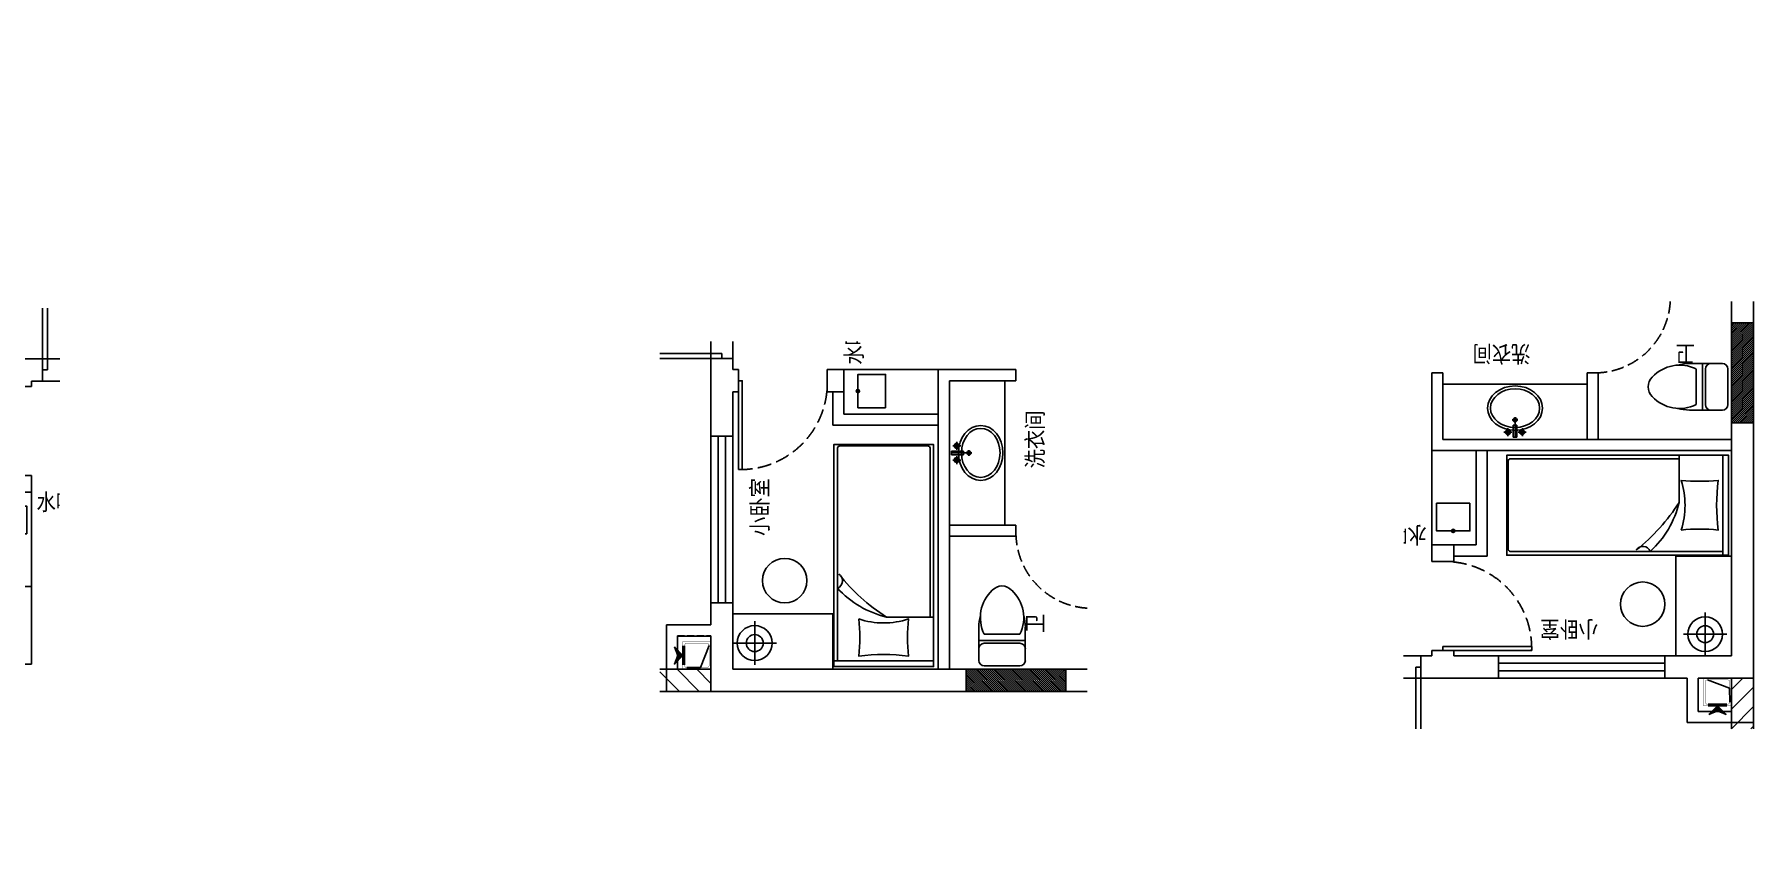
# Model space of a CAD drawing. Extents: x 468514 to 728049, y -74127 to 69080.
# Drawn here: x 584928 to 600420, y -61546 to -54246 of the extents above; entities that cross this region are included whole.
import ezdxf
from ezdxf.xclip import XClip

# ---------------------------------------------------------------- set-up
doc = ezdxf.new("R2010")
doc.units = 0
doc.header["$LTSCALE"] = 500
doc.header["$MEASUREMENT"] = 0
doc.header["$XCLIPFRAME"] = 0
doc.linetypes.add('DASH', pattern=[0.35, 0.25, -0.1])
for name, color, linetype in [('Door 门', 107, 'Continuous'), ('E 立面标注尺寸', 9, 'Continuous'), ('P-Furniture 家具', 153, 'Continuous'), ('P-N wall 新建隔墙', 241, 'Continuous'), ('P-O wall 原始墙体', 245, 'Continuous'), ('P-Stair 楼梯（原建筑设备）', 159, 'Continuous'), ('P-Text  平面文字', 9, 'Continuous'), ('P-Ware 洁具', 153, 'Continuous'), ('P-window 窗', 107, 'Continuous'), ('WALL', 9, 'Continuous')]:
    doc.layers.add(name, color=color, linetype=linetype)
doc.styles.add('PDC DIM', font='PMingLiU-ExtB.ttf', dxfattribs={"width": 0.85})

# ---------------------------------------------------------------- blocks, each defined once
blk = doc.blocks.new('A$C7BB304D7')
blk.add_hatch(color=256).paths.add_polyline_path([(127, 77), (204, 0), (126, 32), (49, 0)])
at = {"linetype": 'DASH', "ltscale": 0.5}
for p, q in [((2, 330), (2, 30)), ((302, 330), (2, 330)), ((302, 30), (302, 330)), ((2, 30), (302, 30))]:
    blk.add_line(p, q, dxfattribs=at)
for p, q in [((42, 95), (212, 95)), ((42, 80), (212, 80))]:
    blk.add_line(p, q)
at = {"const_width": 3}
blk.add_lwpolyline([(2, 80), (2, 330), (252, 330), (252, 80), (212, 80), (212, 95), (217, 95, 0.414214), (237, 115), (237, 295, 0.414214), (217, 315), (37, 315, 0.414214), (17, 295), (17, 115, 0.414214), (37, 95), (42, 95), (42, 80)], format="xyb", close=True, dxfattribs=at)
blk.add_lwpolyline([(17, 115), (19, 239), (217, 315)])
blk.add_lwpolyline([(204, 3), (126, 34), (49, 3), (127, 80)], close=True)
blk = doc.blocks.new('$DorLib2D$00000001')
for p, q in [((0.45, 0.975), (0.5, 0.975)), ((0.45, 0), (0.45, 0.975)), ((0.5, 0), (0.5, 0.975)), ((0.5, 0), (0.45, 0))]:
    blk.add_line(p, q)
at = {"lineweight": 13}
blk.add_arc((0.475, 0), 0.975, 91.4693, 180, dxfattribs=at)
blk = doc.blocks.new('$WINLIB2D$00000001')
at = {"color": 0}
for points in [[(-0.5, 0.5), (-0.5, -0.5)], [(-0.5, 0.5), (0.5, 0.5)], [(0.5, -0.5), (0.5, 0.5)], [(0.5, 0.167), (-0.5, 0.167)], [(0.5, -0.167), (-0.5, -0.167)], [(-0.5, -0.5), (0.5, -0.5)]]:
    blk.add_lwpolyline(points, dxfattribs=at)
blk = doc.blocks.new('A$C437E590E')
at = {"color": 8, "linetype": 'ByBlock'}
for p, q in [((243, 462), (164, 462)), ((202, 422), (202, 501)), ((275, 313), (275, 510)), ((275, 368), (275, 312)), ((306, 462), (386, 462)), ((347, 422), (347, 501)), ((247, 340), (303, 340))]:
    blk.add_line(p, q, dxfattribs=at)
at = {"linetype": 'ByBlock'}
for p, q in [((257, 393), (257, 514)), ((293, 514), (257, 514)), ((293, 393), (257, 393)), ((293, 514), (293, 393))]:
    blk.add_line(p, q, dxfattribs=at)
for centre, radius in [((204, 462), 25), ((204, 462), 17.9), ((346, 462), 25), ((346, 462), 17.9)]:
    blk.add_circle(centre, radius, dxfattribs=at)
at = {"color": 8, "linetype": 'ByBlock'}
for radius in [19.5, 11.9]:
    blk.add_circle((275, 340), radius, dxfattribs=at)
at = {"linetype": 'ByBlock'}
blk.add_ellipse((275, 222), major_axis=(-275, 0), ratio=0.809091, dxfattribs=at)
at = {"color": 8, "linetype": 'ByBlock'}
blk.add_ellipse((275, 222), major_axis=(-246, 0), ratio=0.786583, dxfattribs=at)
blk = doc.blocks.new('asdfsdafa3')
for p, q in [((201554, -49577), (201554, -49256)), ((201603, -49207), (201707, -49207)), ((201707, -49207), (201901, -49207)), ((201757, -49256), (201757, -49577)), ((201782, -49207), (201782, -49627)), ((201839, -49256), (201839, -49577)), ((201603, -49627), (201707, -49627)), ((201707, -49627), (201901, -49627))]:
    blk.add_line(p, q)
for centre, radius, start, end in [((201603, -49256), 49.5, 90, 180), ((201707, -49256), 49.5, 0, 90), ((201988, -49558), 337, 42.8306, 116.2777), ((201885, -49706), 500, 75.8795, 88.2029), ((202157, -49416), 116, 359.4502, 47.9126), ((202157, -49418), 116, 312.0874, 0.5498), ((201988, -49275), 337, 243.7223, 317.1694), ((201603, -49577), 49.5, 180, 270), ((201707, -49577), 49.5, 270, 0), ((201885, -49127), 500, 271.7971, 284.1205)]:
    blk.add_arc(centre, radius, start, end)
blk = doc.blocks.new('fffg')
blk.add_lwpolyline([(143, 670), (109, 670), (109, -130), (143, -130)], close=True)
at = {"color": 8, "linetype": 'DASH'}
blk.add_arc((123, -110), 780, 88.5421, 181.4579, dxfattribs=at)
blk = doc.blocks.new('A$C63015256')
at = {"layer": 'P-O wall 原始墙体'}
h = blk.add_hatch(dxfattribs=at)
h.set_pattern_fill('普通砖', color=256, scale=50, style=0)
h.set_pattern_definition([(45, (-208763.56, 105476.7), (-88.38838, 88.38838), [])])
h.paths.add_polyline_path([(2152.1, 10596.3), (2152.1, 9096.3), (2352.1, 9096.3), (2352.1, 10596.3)])
h = blk.add_hatch(dxfattribs=at)
h.set_pattern_fill('ANSI31', color=256, scale=100, style=0)
h.set_pattern_definition([(45, (-208763.564, 105386.938), (-8.83883476, 8.83883476), [])])
h.paths.add_polyline_path([(2352.1, 6796.3), (2152.1, 6796.3), (2152.1, 5896.3), (2352.1, 5896.3)])
at = {"layer": 'P-Furniture 家具', "color": 8}
for p, q in [((2588.7, 8896.8), (2588.7, 8504.1)), ((2785, 8700.4), (2392.3, 8700.4)), ((4344.9, 7954.3), (2429.5, 7954.3)), ((4364.9, 7143.4), (4364.9, 7930.3)), ((2823.4, 7512.6), (2823.4, 7088.5)), ((2823.4, 7119.4), (4344.9, 7119.4))]:
    blk.add_line(p, q, dxfattribs=at)
at = {"layer": 'P-Furniture 家具'}
for p, q in [((2852.1, 8896.3), (2852.1, 7996.3)), ((2852.1, 7996.3), (2352.1, 7996.3)), ((2429.5, 7088.5), (2429.5, 7988.5)), ((5052.1, 7896.3), (5052.1, 7046.3))]:
    blk.add_line(p, q, dxfattribs=at)
at = {"layer": 'P-Furniture 家具', "linetype": 'ByBlock'}
blk.add_line((3652.1, 6446.3), (4952.1, 6446.3), dxfattribs=at)
at = {"layer": 'P-Furniture 家具'}
for points in [[(2377.1, 7988.5), (4377.1, 7988.5), (4377.1, 7088.5), (2377.1, 7088.5)], [(4708.6, 7520.3), (5008.6, 7520.3), (5008.6, 7770.3), (4708.6, 7770.3)]]:
    blk.add_lwpolyline(points, close=True, dxfattribs=at)
at = {"layer": 'P-Furniture 家具', "color": 8}
blk.add_lwpolyline([(2805.6, 7763, -0.0585956), (2471.4, 7763, -0.0629705), (2471.4, 7314.4, -0.052163), (2805.6, 7314.4, -0.1589439)], format="xyb", close=True, dxfattribs=at)
for centre, radius in [((2588.7, 8700.4), 157), ((2588.7, 8700.4), 76.4), ((3151.4, 8430.1), 200)]:
    blk.add_circle(centre, radius, dxfattribs=at)
at = {"layer": 'P-Furniture 家具'}
blk.add_circle((4858.6, 7770.3), 15, dxfattribs=at)
at = {"layer": 'P-Furniture 家具', "color": 8}
for centre, radius, start, end in [((3668.4, 7312.1), 868.5, 132.31328, 166.65159), ((4270.5, 6596.9), 1712.5, 128.28696, 147.67208), ((3150, 7979.8), 71, 201.06587, 326.83428)]:
    blk.add_arc(centre, radius, start, end, dxfattribs=at)
at = {"layer": 'P-Furniture 家具', "color": 8, "extrusion": (0, 0, -1)}
for centre, start_param, end_param in [((4344.9, 7930.3), 0, 1.5707963), ((4344.9, 7143.4), 1.5707963, 3.1415927)]:
    blk.add_ellipse(centre, major_axis=(0, 24), ratio=0.8333333, start_param=start_param, end_param=end_param, dxfattribs=at)
at = {"layer": 'P-N wall 新建隔墙'}
for p, q in [((4552.1, 7046.3), (4552.1, 7996.3)), ((4552.1, 7996.3), (4852.1, 7996.3)), ((4652.1, 7046.3), (4652.1, 7896.3)), ((4652.1, 7896.3), (4852.1, 7896.3)), ((2352.1, 7046.3), (4952.1, 7046.3)), ((4952.1, 7046.3), (5052.1, 7046.3)), ((5052.1, 6346.3), (5052.1, 7046.3)), ((2352.1, 6946.3), (4952.1, 6946.3)), ((3552.1, 6346.3), (3552.1, 6946.3)), ((3652.1, 6346.3), (3652.1, 6946.3)), ((4952.1, 6346.3), (4952.1, 6946.3)), ((3552.1, 6346.3), (3652.1, 6346.3)), ((4952.1, 6346.3), (5052.1, 6346.3))]:
    blk.add_line(p, q, dxfattribs=at)
at = {"layer": 'P-O wall 原始墙体'}
for p, q in [((2152.1, 10596.3), (2152.1, 9096.3)), ((2352.1, 10596.3), (2352.1, 9096.3)), ((2752.1, 9496.3), (2152.1, 9496.3)), ((2752.1, 9496.3), (2752.1, 9096.3)), ((2652.1, 9396.3), (2352.1, 9396.3)), ((2652.1, 9396.3), (2652.1, 9096.3)), ((2152.1, 9096.3), (2152.1, 7196.3)), ((2352.1, 9096.3), (2152.1, 9096.3)), ((2652.1, 9096.3), (2352.1, 9096.3)), ((2752.1, 9096.3), (2952.1, 9096.3)), ((2952.1, 9096.3), (2952.1, 8896.3)), ((4452.1, 8896.3), (4452.1, 9096.3)), ((4452.1, 9096.3), (4952.1, 9096.3)), ((4952.1, 9096.3), (5152.1, 9096.3)), ((5152.1, 9096.3), (5152.1, 8896.3)), ((2352.1, 8896.3), (2352.1, 7296.3)), ((2752.1, 8896.3), (2352.1, 8896.3)), ((2952.1, 8896.3), (2752.1, 8896.3)), ((4852.1, 8896.3), (4452.1, 8896.3)), ((4852.1, 8846.3), (4852.1, 8896.3)), ((5052.1, 8846.3), (4852.1, 8846.3)), ((5152.1, 8896.3), (5052.1, 8896.3)), ((5052.1, 8846.3), (5052.1, 8896.3)), ((5052.1, 8046.3), (4852.1, 8046.3)), ((4852.1, 7896.3), (4852.1, 8046.3)), ((5052.1, 7896.3), (5052.1, 8046.3)), ((4852.1, 7896.3), (5052.1, 7896.3)), ((2352.1, 7296.3), (2352.1, 5896.3)), ((2152.1, 7196.3), (2152.1, 5896.3)), ((2352.1, 6796.3), (2152.1, 6796.3)), ((2152.1, 5896.3), (2152.1, 3296.3)), ((2152.1, 5896.3), (2352.1, 5896.3)), ((2352.1, 5896.3), (2352.1, 3396.3))]:
    blk.add_line(p, q, dxfattribs=at)
at = {"layer": 'P-Stair 楼梯（原建筑设备）'}
for p, q in [((6052.1, 9096.3), (5152.1, 9096.3)), ((6052.1, 8896.3), (5152.1, 8896.3))]:
    blk.add_line(p, q, dxfattribs=at)
at = {"layer": 'WALL'}
blk.add_line((2352.1, 9396.3), (2352.1, 9096.3), dxfattribs=at)
at = {"layer": 'Door 门', "extrusion": (0, 0, -1), "xscale": 900, "yscale": 900, "zscale": -900}
blk.add_blockref('$DorLib2D$00000001', (-5602.1, 8996.3), dxfattribs=at)
at = {"layer": 'Door 门', "rotation": 90.00000000000001}
blk.add_blockref('fffg', (4822, 8703.2), dxfattribs=at)
at = {"layer": 'Door 门', "xscale": -0.875, "yscale": 0.875, "zscale": 0.875, "rotation": 90}
blk.add_blockref('fffg', (3488.3, 5771.5), dxfattribs=at)
at = {"layer": 'P-Furniture 家具', "linetype": 'ByBlock', "xscale": -1, "rotation": 180}
blk.add_blockref('asdfsdafa3', (-199170, -42944.8), dxfattribs=at)
at = {"layer": 'P-O wall 原始墙体', "extrusion": (0, 0, -1), "zscale": -1, "rotation": 180}
blk.add_blockref('A$C7BB304D7', (-2350.6, 9426.5), dxfattribs=at)
at = {"layer": 'P-Ware 洁具', "color": 1, "linetype": 'ByBlock', "xscale": 0.9, "yscale": 0.9, "zscale": 0.9}
blk.add_blockref('A$C437E590E', (4054.3, 6464), dxfattribs=at)
at = {"layer": 'P-window 窗', "extrusion": (0, 0, -1), "xscale": 1500, "yscale": 200, "zscale": -1500}
blk.add_blockref('$WINLIB2D$00000001', (-3702.1, 8996.3), dxfattribs=at)
at = {"layer": 'P-Text  平面文字', "char_height": 150, "width": 893.426, "attachment_point": 1, "style": 'PDC DIM'}
for s, insert in [('小卧室', (3553.1, 8730.4)), ('卫', (2680, 6249.7)), ('洗衣间', (4162.8, 6249.7))]:
    blk.add_mtext(s, dxfattribs=dict(at, insert=insert))
at = {"layer": 'P-Text  平面文字', "insert": (5097.1, 7881.5), "char_height": 150, "attachment_point": 1, "style": 'PDC DIM'}
blk.add_mtext_dynamic_manual_height_columns('水吧台', width=893.426, gutter_width=1750, heights=[0], dxfattribs=at)

msp = doc.modelspace()

# ---------------------------------------------------------------- block references
at = {"layer": 'E 立面标注尺寸'}
ref = msp.add_blockref('A$C63015256', (602572, -50949.4), dxfattribs=dict(at, rotation=180))
XClip(ref).set_block_clipping_path([(1985.5096612782, 5704.060371482), (5306.5096612782, 9554.060371482)])
ref = msp.add_blockref('A$C63015256', (579850, -66265.6), dxfattribs=at)
XClip(ref).set_block_clipping_path([(1985.5096612782, 5704.060371482), (5306.5096612782, 9554.060371482)])
ref = msp.add_blockref('A$C63015256', (600119.1, -62318.5), dxfattribs=dict(at, rotation=90))
XClip(ref).set_block_clipping_path([(1985.5096612782, 5704.060371482), (5306.5096612782, 9554.060371482)])

doc.saveas('drawing.dxf')
